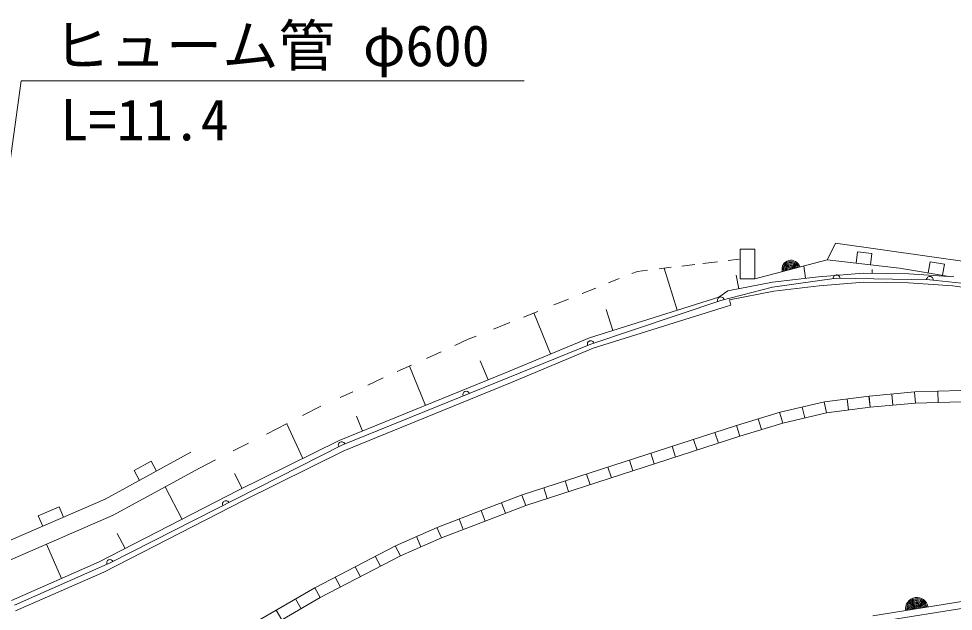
# Model space of a CAD drawing. Units: millimetres, scale not verified. Extents: x 40000 to 680000, y 20000 to 380000.
# Drawn here: x 482380 to 523890, y 284560 to 310886 of the extents above; entities that cross this region are included whole.
import ezdxf
from ezdxf.enums import TextEntityAlignment as Align

# ---------------------------------------------------------------- set-up
doc = ezdxf.new("R2010")
doc.units = ezdxf.units.MM
doc.header["$LTSCALE"] = 1000
doc.layers.add('M-TTL', color=7, linetype='Continuous', lineweight=13)
doc.styles.add('ＭＳ ゴシック', font='')
doc.styles.get('ＭＳ ゴシック').set_extended_font_data('MS Gothic')

msp = doc.modelspace()

# ---------------------------------------------------------------- linework, layer by layer
at = {"layer": 'M-TTL'}
for p, q in [((477863, 274594), (482484, 308124)), ((482484, 308124), (504834, 308124)), ((515068, 300651), (514418, 300646)), ((514428, 299331), (514418, 300646)), ((515078, 299337), (515068, 300651)), ((518663, 300921), (518299, 300182)), ((529998, 299302), (518663, 300921)), ((513884, 300143), (514382, 300203)), ((518285, 300180), (515078, 299337)), ((521505, 299809), (518285, 300180)), ((519630, 300528), (519573, 300032)), ((519630, 300528), (520274, 300454)), ((520274, 300454), (520217, 299957)), ((509860, 299662), (510315, 299716)), ((510828, 299777), (511360, 299841)), ((511041, 299803), (511627, 297937)), ((511828, 299897), (512408, 299967)), ((512771, 300010), (513411, 300087)), ((517252, 299909), (517320, 299353)), ((520293, 299745), (520290, 299579)), ((523798, 299422), (521505, 299809)), ((522857, 300088), (522774, 299595)), ((522857, 300088), (523492, 299981)), ((523492, 299981), (523409, 299488)), ((508574, 299145), (509057, 299339)), ((509616, 299564), (509860, 299662)), ((514250, 299494), (514367, 298888)), ((515078, 299337), (514428, 299331)), ((515856, 299175), (517897, 299423)), ((518703, 299356), (515867, 298958)), ((517897, 299423), (519908, 299585)), ((522850, 299287), (518703, 299356)), ((519908, 299585), (521917, 299553)), ((521917, 299553), (523911, 299415)), ((507407, 298676), (508013, 298920)), ((515867, 298958), (513562, 298373)), ((513880, 298794), (515856, 299175)), ((515918, 298780), (517937, 299024)), ((517937, 299024), (519921, 299185)), ((519921, 299185), (521900, 299153)), ((521900, 299153), (523870, 299017)), ((529713, 298533), (522850, 299287)), ((523870, 299017), (527881, 298477)), ((507727, 296713), (513478, 298518)), ((513880, 298794), (513478, 298518)), ((513956, 298401), (515918, 298780)), ((506146, 298170), (506795, 298431)), ((513562, 298373), (507787, 296430)), ((514012, 298166), (513628, 298041)), ((513956, 298401), (514012, 298166)), ((504805, 297632), (505431, 297883)), ((505254, 297812), (505998, 295993)), ((507898, 296243), (513628, 298041)), ((508471, 297972), (508764, 297039)), ((503470, 297095), (504194, 297386)), ((507787, 296430), (496725, 291937)), ((501749, 296372), (502347, 296644)), ((502347, 296644), (502703, 296787)), ((504031, 295173), (507727, 296713)), ((500488, 295798), (501138, 296094)), ((504222, 294711), (507898, 296243)), ((502880, 295693), (503227, 294844)), ((496618, 292142), (504031, 295173)), ((499187, 295206), (499823, 295495)), ((499736, 295456), (500450, 293709)), ((497880, 294611), (498571, 294925)), ((496661, 294056), (497227, 294314)), ((496824, 291686), (504222, 294711)), ((524228, 294369), (522186, 294303)), ((523209, 294336), (523225, 293836)), ((520147, 294119), (518175, 293868)), ((519169, 293995), (519232, 293499)), ((520138, 294118), (520201, 293622)), ((522186, 294303), (520147, 294119)), ((520156, 294120), (520201, 293622)), ((521164, 294211), (521209, 293713)), ((522172, 294301), (522217, 293803)), ((494989, 293252), (495804, 293666)), ((518175, 293868), (516194, 293405)), ((517180, 293636), (517294, 293149)), ((518149, 293863), (518263, 293376)), ((520201, 293622), (518263, 293376)), ((522217, 293803), (520201, 293622)), ((524234, 293869), (522217, 293803)), ((497381, 293225), (497651, 292565)), ((516194, 293405), (514260, 292815)), ((515221, 293108), (515367, 292630)), ((516178, 293401), (516324, 292922)), ((518263, 293376), (516324, 292922)), ((493382, 292435), (494301, 292903)), ((494287, 292895), (494996, 291342)), ((514260, 292815), (504738, 289731)), ((514256, 292814), (514410, 292338)), ((516324, 292922), (514410, 292338)), ((514410, 292338), (504904, 289259)), ((513305, 292506), (513459, 292030)), ((496725, 291937), (486438, 286710)), ((491911, 291688), (492582, 292029)), ((492146, 289935), (496618, 292142)), ((511404, 291890), (511558, 291414)), ((512354, 292198), (512509, 291722)), ((490022, 291624), (486226, 289545)), ((490022, 291624), (486226, 289545)), ((492371, 289489), (496824, 291686)), ((510453, 291582), (510607, 291106)), ((487504, 290815), (488263, 291231)), ((488263, 291231), (488504, 290792)), ((490406, 290923), (491117, 291284)), ((509503, 291274), (509657, 290799)), ((490406, 290923), (486578, 288825)), ((487504, 290815), (487744, 290377)), ((491964, 290678), (492305, 290014)), ((507602, 290658), (507756, 290183)), ((508552, 290966), (508706, 290491)), ((506651, 290351), (506805, 289875)), ((485952, 286751), (492146, 289935)), ((488892, 290093), (489636, 288645)), ((505701, 290043), (505855, 289567)), ((486226, 289545), (481595, 287540)), ((486226, 289545), (481595, 287540)), ((486166, 286300), (492371, 289489)), ((504738, 289731), (502918, 289033)), ((503821, 289380), (504000, 288913)), ((504725, 289726), (504904, 289259)), ((483249, 288801), (484175, 289202)), ((484175, 289202), (484374, 288743)), ((502918, 289033), (500962, 288288)), ((502918, 289033), (503096, 288566)), ((504904, 289259), (503096, 288566)), ((486578, 288825), (481878, 286791)), ((483249, 288801), (483448, 288342)), ((503096, 288566), (501152, 287825)), ((501946, 288663), (502124, 288196)), ((500962, 288288), (499118, 287476)), ((500951, 288283), (501152, 287825)), ((486760, 288019), (487107, 287345)), ((501152, 287825), (499334, 287025)), ((500042, 287883), (500243, 287425)), ((483618, 287544), (484287, 286021)), ((499118, 287476), (495535, 285609)), ((499103, 287469), (499334, 287025)), ((499334, 287025), (495776, 285170)), ((498214, 287005), (498445, 286562)), ((482057, 285042), (485952, 286751)), ((486438, 286710), (482198, 284835)), ((497324, 286541), (497555, 286098)), ((533952, 286545), (520312, 284358)), ((482235, 284574), (486166, 286300)), ((496435, 286077), (496666, 285634)), ((534000, 286249), (520360, 284062)), ((495535, 285609), (492104, 283626)), ((495526, 285603), (495776, 285170)), ((495776, 285170), (492338, 283184)), ((494671, 285109), (494921, 284676)), ((493815, 284615), (494065, 284182))]:
    msp.add_line(p, q, dxfattribs=at)
for centre, radius, start, end in [((516682, 299758), 400, 14.744, 194.744), ((516682, 299758), 400, 14.744, 194.744), ((516682, 299758), 350, 14.744, 194.744), ((516682, 299758), 300, 14.744, 194.744), ((516682, 299758), 250, 14.744, 194.744), ((516682, 299758), 200, 14.744, 194.744), ((516682, 299758), 150, 14.744, 194.744), ((516682, 299758), 100, 14.744, 194.744), ((516682, 299758), 50, 14.744, 194.744), ((518703, 299356), 150, 359.0524, 187.9887), ((522850, 299287), 150, 353.7299, 179.0524), ((513562, 298373), 150, 14.2504, 198.589), ((507787, 296430), 150, 18.5891, 202.1037), ((502256, 294184), 150, 22.1037, 202.1037), ((496725, 291937), 150, 22.1037, 206.9403), ((491581, 289324), 150, 26.9403, 206.9403), ((486438, 286710), 150, 26.9403, 203.8564), ((522271, 284676), 500, 9.0737, 189.0737), ((522271, 284676), 500, 9.0737, 189.0737), ((522271, 284676), 450, 9.0737, 189.0737), ((522271, 284676), 400, 9.0737, 189.0737), ((522271, 284676), 350, 9.0737, 189.0737), ((522271, 284676), 300, 9.0737, 189.0737), ((522271, 284676), 250, 9.0737, 189.0737), ((522271, 284676), 200, 9.0737, 189.0737), ((522271, 284676), 150, 9.0737, 189.0737), ((522271, 284676), 100, 9.0737, 189.0737), ((522271, 284676), 50, 9.0737, 189.0737)]:
    msp.add_arc(centre, radius, start, end, dxfattribs=at)

# ---------------------------------------------------------------- texts
at = {"layer": 'M-TTL', "style": 'ＭＳ ゴシック'}
for s, p in [('ヒューム管 φ600', (483920, 309690)), ('L=11.4', (484231, 306396))]:
    msp.add_text(s, height=1833, dxfattribs=at).set_placement(p, align=Align.MIDDLE_LEFT)

doc.saveas('drawing.dxf')
